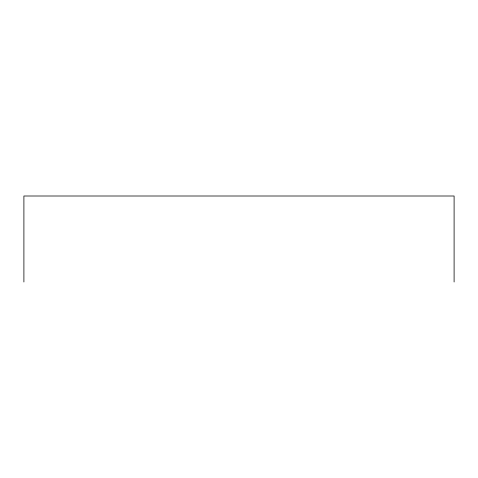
<?xml version="1.0" encoding="UTF-8"?>
<svg xmlns="http://www.w3.org/2000/svg" width="478" height="478" viewBox="0 0 478 478"><rect width="100%" height="100%" fill="white"/><g stroke="black" fill="none" stroke-linecap="round" stroke-linejoin="round"><path stroke-width="0.72" d="M454.1 281.996L454.1 196.004L23.9 196.004L23.9 281.996"/></g></svg>
